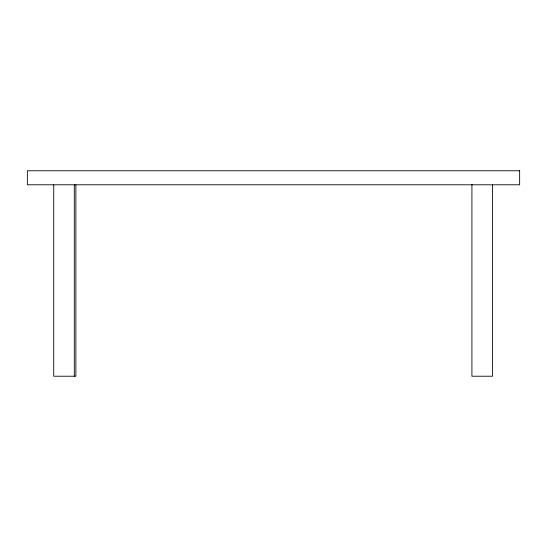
<?xml version="1.0" encoding="UTF-8"?>
<svg xmlns="http://www.w3.org/2000/svg" width="547" height="547" viewBox="0 0 547 547"><rect width="100%" height="100%" fill="white"/><g stroke="black" fill="none" stroke-linecap="round" stroke-linejoin="round"><path stroke-width="0.82" d="M492.498 184.298L492.498 376.227L471.917 376.227L471.917 184.298M75.883 184.79L75.883 376.227L53.736 376.227L53.736 184.79M74.31 184.79L74.31 376.227M519.65 170.773L27.35 170.773L27.35 184.79L519.65 184.79L519.65 170.773"/></g></svg>
